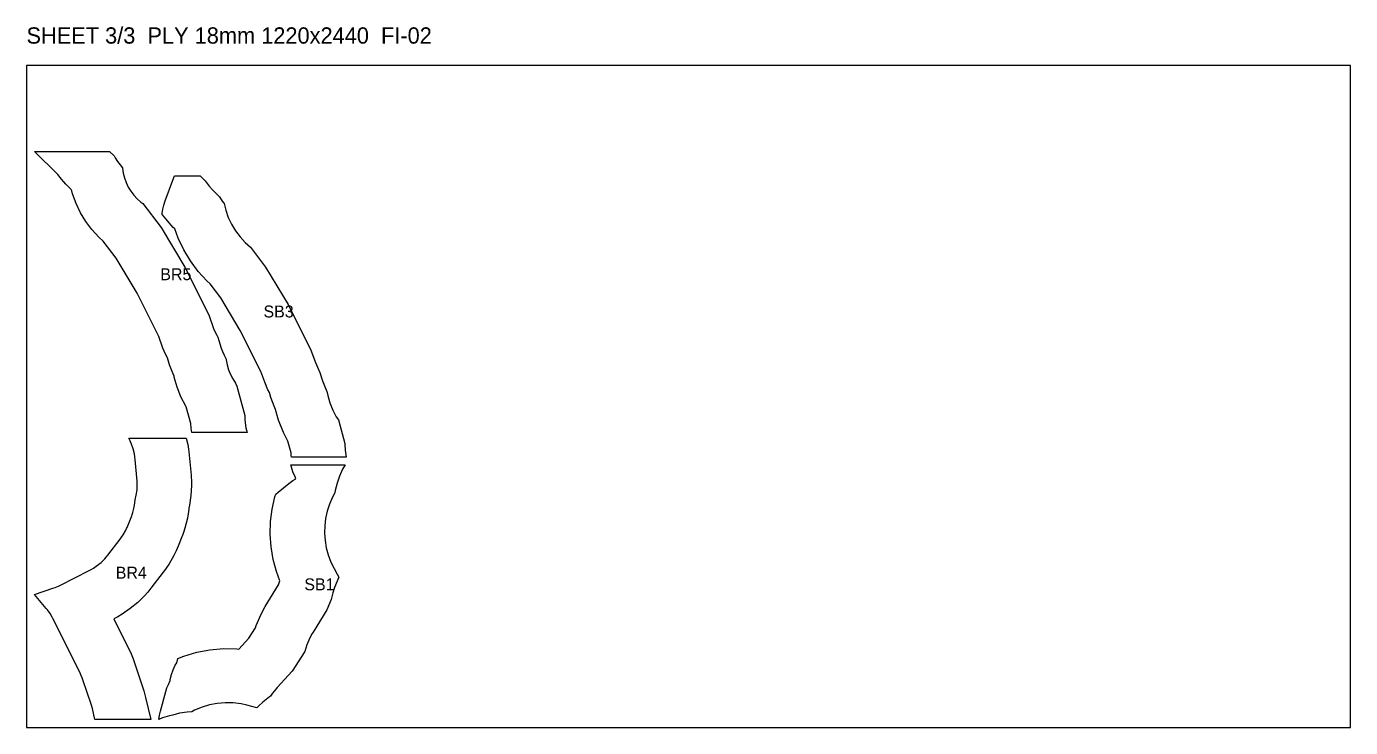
# Model space of a CAD drawing. Header units: millimetres. Extents: x 0 to 7920, y 0 to 1292.
# Drawn here: x 5480 to 7920, y 0 to 1292 of the extents above; entities that cross this region are included whole.
import ezdxf

# ---------------------------------------------------------------- set-up
doc = ezdxf.new("R2010")
doc.units = ezdxf.units.MM
for name, color, linetype in [('CUT_OUT', 1, 'Continuous'), ('LABEL', 7, 'Continuous'), ('SHEET', 8, 'Continuous')]:
    doc.layers.add(name, color=color, linetype=linetype)

msp = doc.modelspace()

# ---------------------------------------------------------------- linework, layer by layer
at = {"layer": 'CUT_OUT'}
for points in [[(5641.62, 1053.12), (5643.36, 1049.83), (5647.68, 1042.93), (5652.48, 1036.58), (5657.08, 1031.39), (5657.14, 1030.31), (5658.45, 1021.54), (5660.71, 1012.56), (5663.78, 1004.03), (5667.68, 995.84), (5672.26, 988.25), (5677.8, 980.82), (5683.78, 974.27), (5690.51, 968.2), (5694.13, 965.53), (5727.97, 921.09), (5771.69, 848.23), (5815.77, 760.03), (5824.75, 735.33), (5827.18, 729.66), (5830.84, 722.58), (5832.81, 719.47), (5838.94, 698.89), (5841.08, 692.98), (5844.09, 686.14), (5848.01, 678.59), (5848.15, 677.28), (5849.77, 668.16), (5852.3, 659.26), (5855.72, 650.65), (5859.98, 642.43), (5865.09, 634.63), (5867.63, 628.69), (5882.23, 575.14), (5882.34, 568.25), (5882.85, 561.38), (5884.27, 552.38), (5886.69, 543.26), (5784.59, 543.26), (5783.41, 550.77), (5782.74, 559.87), (5774.24, 591.08), (5773.49, 592.25), (5764.7, 609.24), (5757.58, 627.2), (5752.31, 645.79), (5752.05, 647.16), (5748.29, 655.7), (5743.78, 668.14), (5739.97, 680.82), (5736.2, 688.14), (5731.52, 699.16), (5723.74, 720.49), (5683.96, 800.08), (5645.06, 864.9), (5621.27, 896.14), (5613.31, 903.32), (5600.56, 917.3), (5589.36, 932.32), (5579.59, 948.52), (5571.46, 965.61), (5565.05, 983.41), (5563.68, 988.83), (5562.29, 991.04), (5552.58, 1000.86), (5544.28, 1010.21), (5537.75, 1018.78), (5495, 1061.52), (5633.23, 1061.52), (5641.62, 1053.12)], [(5967.95, 500.48), (5967.52, 506.3), (5961.74, 527.52), (5953.45, 543.54), (5944.48, 566.19), (5938.92, 585.77), (5936.15, 592.07), (5930.48, 607.74), (5927.57, 617.31), (5925.08, 622.17), (5919.15, 636.13), (5912, 655.66), (5873.9, 731.77), (5837.87, 791.81), (5818.4, 817.38), (5812.33, 822.85), (5796.39, 840.33), (5782.01, 859.6), (5769.71, 880.04), (5759.48, 901.59), (5753.38, 918.58), (5750.58, 921.45), (5740.09, 933.25), (5734.5, 940.58), (5730.12, 944.97), (5730.22, 947.22), (5731.28, 955), (5733, 962.66), (5735.39, 970.14), (5749.5, 1008.46), (5752.94, 1016.53), (5799.97, 1016.53), (5809.51, 1006.99), (5816.71, 997.52), (5823.2, 990.2), (5835.8, 977.51), (5840.65, 969.74), (5844.05, 965.23), (5847.08, 953.18), (5851.88, 939.83), (5857.9, 927.19), (5865.02, 915.37), (5873.5, 904), (5882.8, 893.8), (5892.66, 884.92), (5920.77, 848), (5962.08, 779.17), (6004.01, 695.27), (6012.38, 672.29), (6016.05, 663.69), (6020.89, 654.34), (6025.63, 638.49), (6028.94, 629.35), (6033.45, 619.14), (6034.33, 617.41), (6035.3, 611.99), (6039.2, 598.24), (6044.47, 584.95), (6050.94, 572.44), (6054.72, 566.62), (6066.59, 523.09), (6066.63, 521.47), (6067.39, 511.09), (6069.4, 498.27), (5968.3, 498.27), (5967.95, 500.48)], [(5606.27, 15), (5601.56, 34.91), (5599.68, 41.22), (5584.14, 87.84), (5582.88, 91.39), (5580.44, 97.29), (5578.82, 100.69), (5528.65, 201.07), (5527.45, 203.4), (5523.63, 209.86), (5518.51, 217.11), (5516.53, 219.57), (5495, 245.34), (5528.69, 256.59), (5532.62, 257.99), (5535.65, 259.19), (5539.14, 260.71), (5542.91, 262.51), (5595.38, 288.98), (5599.43, 291.14), (5603.8, 293.75), (5611.15, 298.84), (5617.35, 303.97), (5624.42, 310.97), (5627.12, 314.03), (5629.99, 317.6), (5652.62, 346.97), (5655.39, 350.75), (5658.26, 355.1), (5662.34, 362.25), (5664.6, 366.87), (5665.46, 368.8), (5674.04, 390.14), (5674.93, 392.58), (5676.16, 396.37), (5678.59, 405.89), (5679.87, 413.75), (5680.42, 419.75), (5682.44, 428.38), (5683.72, 437.61), (5684.12, 446), (5684.04, 451.24), (5683.88, 453.97), (5680.23, 494.06), (5679.68, 498.84), (5678.79, 504.1), (5676.59, 513.22), (5673.5, 522.2), (5671.85, 526.15), (5670.97, 528.06), (5668.39, 533.26), (5774.54, 533.26), (5777.28, 521.48), (5778.72, 512.62), (5779.35, 507.62), (5783.29, 465.19), (5783.64, 460.77), (5783.94, 455.71), (5784.12, 445.81), (5783.18, 427.18), (5780.67, 409.65), (5779.4, 404.16), (5779.19, 402.14), (5776.5, 385.56), (5771.9, 367.46), (5769.29, 359.47), (5767.84, 355.47), (5766.12, 351.04), (5759.27, 333.98), (5757.61, 329.96), (5755.63, 325.46), (5751.35, 316.67), (5742.73, 301.58), (5737.36, 293.47), (5734.46, 289.43), (5731.85, 285.96), (5709.22, 256.58), (5703.54, 249.53), (5697.19, 242.38), (5685.12, 230.43), (5671.36, 219), (5656.64, 208.85), (5648.42, 203.96), (5640.99, 199.99), (5668.27, 145.4), (5671.41, 138.8), (5676.57, 126.36), (5679.01, 119.46), (5694.55, 72.84), (5696.18, 67.73), (5698.35, 60.01), (5699.47, 55.52), (5709, 15), (5606.27, 15)], [(5769.89, 131.56), (5793.74, 138.71), (5817.99, 143.34), (5842.79, 145.48), (5867.68, 145.06), (5871.48, 144.61), (5889.85, 164.64), (5901.84, 183.48), (5903.4, 188.19), (5912.56, 209.13), (5920.06, 223.16), (5944.29, 263.04), (5946.5, 268.19), (5947.05, 270.44), (5940.73, 287.34), (5934.75, 309.65), (5930.89, 332.62), (5929.26, 356.04), (5929.89, 379.32), (5932.76, 402.43), (5937.78, 424.97), (5939.3, 429.63), (5943.65, 433.61), (5963.33, 449.54), (5970.67, 454.89), (5976.65, 458.38), (5974.85, 461.97), (5971, 470.78), (5968.12, 479.96), (5967.01, 484.27), (6067.5, 484.27), (6062.56, 475.77), (6056.85, 463.27), (6052.31, 450.09), (6049.09, 436.53), (6048.52, 432.34), (6044, 424.23), (6038.46, 411.54), (6034.23, 398.55), (6031.3, 385.39), (6029.61, 371.84), (6029.24, 357.99), (6030.2, 344.36), (6032.43, 331.07), (6035.96, 317.87), (6040.81, 304.9), (6046.73, 292.8), (6052.85, 282.83), (6055.6, 276.93), (6047.73, 257.73), (6044.36, 247.85), (6041.37, 235.67), (6033.39, 217.07), (6008.32, 175.94), (6006.64, 173.11), (6002.26, 164.93), (5996.82, 152.52), (5992.68, 139.95), (5969.48, 103.52), (5942.19, 73.76), (5939.27, 70.48), (5933.41, 63.24), (5929.5, 57.88), (5927.72, 56.73), (5915.63, 46.99), (5907.54, 39.14), (5904.74, 36.11), (5885.98, 41.32), (5875.88, 43.46), (5861.02, 45.28), (5846.21, 45.54), (5831.66, 44.28), (5817.51, 41.58), (5803.52, 37.39), (5789.85, 31.7), (5784.82, 28.97), (5776.26, 28.38), (5761.86, 26.13), (5749.95, 22.98), (5743.64, 21.7), (5730.51, 17.67), (5724.12, 15), (5725.18, 22.8), (5726.9, 30.42), (5736.64, 66.21), (5738.77, 72.97), (5741.43, 79.54), (5744.57, 86.51), (5744.81, 88.31), (5746.98, 97.41), (5750.08, 106.23), (5754.08, 114.68), (5756.89, 119.29), (5759.08, 127.07), (5769.89, 131.56)]]:
    msp.add_lwpolyline(points, close=True, dxfattribs=at)
at = {"layer": 'SHEET'}
msp.add_lwpolyline([(5480, 0), (7920, 0), (7920, 1220), (5480, 1220)], close=True, dxfattribs=at)

# ---------------------------------------------------------------- texts
at = {"layer": 'LABEL'}
for s, height, p in [('SHEET 3/3  PLY 18mm 1220x2440  FI-02', 30, (5480, 1260)), ('BR5', 22, (5726.62, 824.15)), ('SB3', 22, (5916.8, 755.47)), ('BR4', 22, (5644.49, 274.24)), ('SB1', 22, (5992.05, 252.79))]:
    msp.add_text(s, height=height, dxfattribs=at).set_placement(p)

doc.saveas('drawing.dxf')
